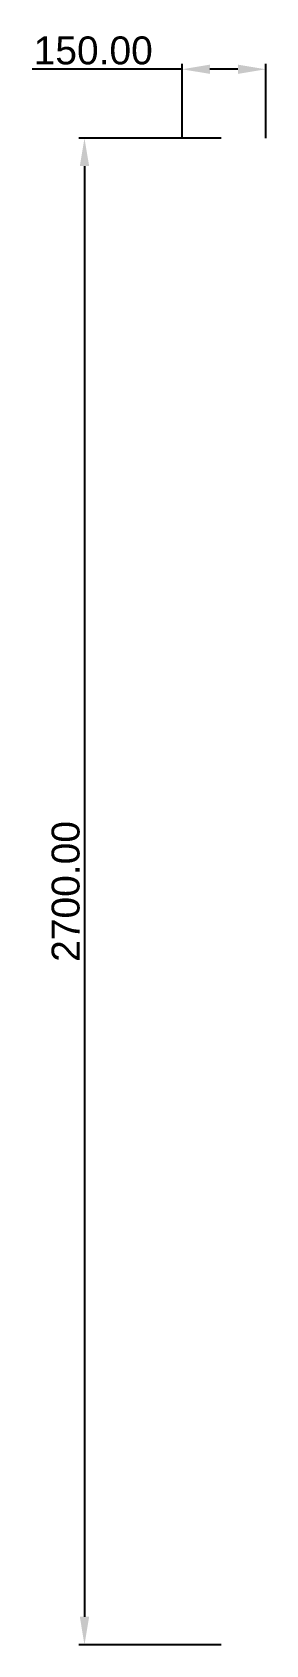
# Model space of a CAD drawing. Header units: millimetres. Extents: x 2907 to 3326, y 1575 to 4465.
import ezdxf

# ---------------------------------------------------------------- set-up
doc = ezdxf.new("R2010")
doc.units = ezdxf.units.MM
doc.layers.add('Default', color=7, linetype='Continuous')
doc.styles.add('Arial Regular', font='arial.ttf')
doc.dimstyles.new('Template Millimeter Small', dxfattribs={"dimscale": 10, "dimtxt": 5, "dimasz": 5, "dimexe": 1, "dimexo": 0.5, "dimgap": 0.8, "dimtad": 1, "dimtoh": 1, "dimzin": 1, "dimdsep": 46, "dimtxsty": 'Arial Regular', "dimcen": 2.5, "dimadec": 1, "dimazin": 1, "dimtfac": 1, "dimtdec": 4, "dimtix": 1, "dimtofl": 0, "dimtmove": 1, "dimatfit": 3, "dimldrblk": 'OPEN90', "dimfxl": 1, "dimtolj": 1, "dimtzin": 1, "dimarcsym": 0})

# ---------------------------------------------------------------- blocks, each defined once
blk = doc.blocks.new('*D9')
at = {"layer": 'Default', "color": 0, "lineweight": -2, "transparency": 16777216}
for p, q in [((3245.7, 4275.1), (2990.7, 4275.1)), ((3000.7, 4225.1), (3000.7, 1625.1)), ((3245.7, 1575.1), (2990.7, 1575.1))]:
    blk.add_line(p, q, dxfattribs=at)
at = {"layer": 'Default', "color": 0, "transparency": 16777216}
for points in [[(2992.4, 4225.1), (3009.1, 4225.1), (3000.7, 4275.1)], [(2992.4, 1625.1), (3009.1, 1625.1), (3000.7, 1575.1)]]:
    blk.add_solid(points, dxfattribs=at)
at = {"layer": 'Defpoints', "color": 0, "transparency": 16777216}
for p in [(3250.7, 4275.1), (3000.7, 1575.1), (3250.7, 1575.1)]:
    blk.add_point(p, dxfattribs=at)
at = {"layer": 'Default', "color": 0, "transparency": 16777216, "insert": (2967.2, 2925.1), "char_height": 50, "attachment_point": 5, "rotation": 90, "style": 'Arial Regular'}
blk.add_mtext('\\A1;2700.00', dxfattribs=at)
blk = doc.blocks.new('*D12')
at = {"layer": 'Default', "color": 0, "lineweight": -2, "transparency": 16777216}
for p, q in [((3175.7, 4398.5), (2907.1, 4398.5)), ((3175.7, 4275.1), (3175.7, 4408.5)), ((3275.7, 4398.5), (3225.7, 4398.5)), ((3325.7, 4275.1), (3325.7, 4408.5))]:
    blk.add_line(p, q, dxfattribs=at)
at = {"layer": 'Default', "color": 0, "transparency": 16777216}
for points in [[(3225.7, 4406.8), (3225.7, 4390.2), (3175.7, 4398.5)], [(3275.7, 4406.8), (3275.7, 4390.2), (3325.7, 4398.5)]]:
    blk.add_solid(points, dxfattribs=at)
at = {"layer": 'Defpoints', "color": 0, "transparency": 16777216}
for p in [(3175.7, 4398.5), (3175.7, 4270.1), (3325.7, 4270.1)]:
    blk.add_point(p, dxfattribs=at)
at = {"layer": 'Default', "color": 0, "transparency": 16777216, "insert": (3016.4, 4432), "char_height": 50, "attachment_point": 5, "style": 'Arial Regular'}
blk.add_mtext('\\A1;150.00', dxfattribs=at)

msp = doc.modelspace()

# ---------------------------------------------------------------- dimensions: what is measured, and where the dimension line sits
at = {"layer": 'Default'}
dim = msp.add_linear_dim(base=(3175.747, 4398.508, 1161.065), p1=(3325.747, 4270.055, 1161.065), p2=(3175.747, 4270.055, 1161.065), dimstyle='Template Millimeter Small', override={"dimscale": 10, "dimtxt": 5, "dimasz": 5, "dimexe": 1, "dimexo": 0.5, "dimgap": 0.8, "dimtad": 1, "dimtih": 0, "dimtoh": 0, "dimdec": 2, "dimzin": 1, "dimtxsty": 'Arial Regular', "dimsah": 0, "dimcen": 2.5, "dimadec": 1, "dimazin": 1, "dimtix": 0, "dimtmove": 0, "dimtzin": 1}, dxfattribs=at)
dim.commit()
dim.dimension.update_dxf_attribs({"geometry": '*D12', "text_midpoint": (3016.399, 4398.508, 1161.065), "dimtype": 160})
dim = msp.add_linear_dim(base=(3000.745, 1575.055, 1191.061), p1=(3250.745, 4275.055, 1191.061), p2=(3250.747, 1575.055, 1191.061), angle=90, dimstyle='Template Millimeter Small', override={"dimscale": 10, "dimtxt": 5, "dimasz": 5, "dimexe": 1, "dimexo": 0.5, "dimgap": 0.8, "dimtad": 1, "dimtih": 0, "dimtoh": 0, "dimdec": 2, "dimzin": 1, "dimtxsty": 'Arial Regular', "dimsah": 0, "dimcen": 2.5, "dimadec": 1, "dimazin": 1, "dimtix": 0, "dimtmove": 0, "dimtzin": 1}, dxfattribs=at)
dim.commit()
dim.dimension.update_dxf_attribs({"geometry": '*D9', "text_midpoint": (2967.217, 2925.055, 1191.061)})

doc.saveas('drawing.dxf')
